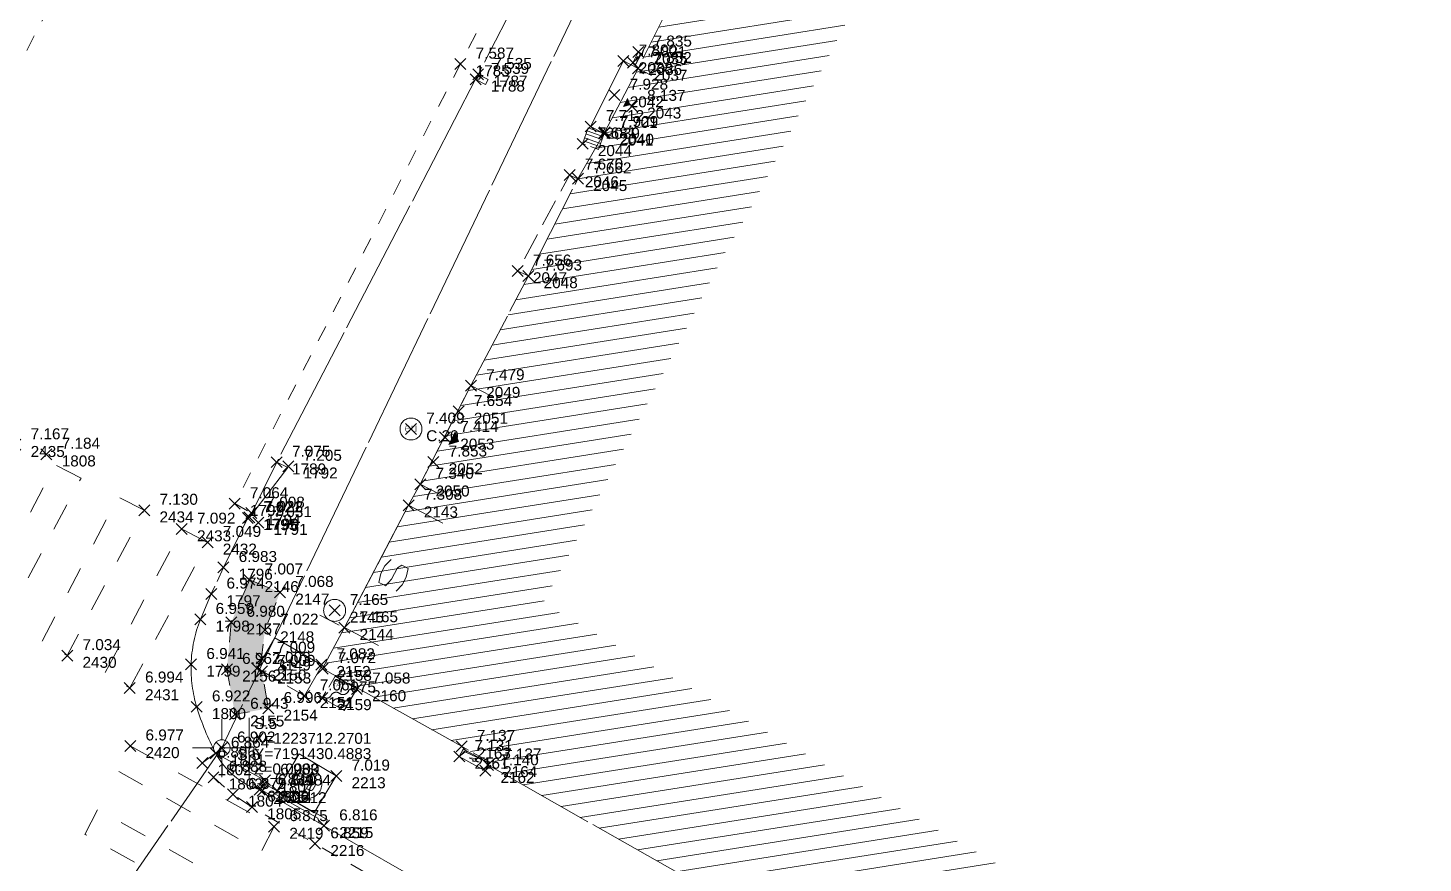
# Model space of a CAD drawing. Header units: metres. Extents: x 1223562 to 1223801, y 7191360 to 7191620.
# Drawn here: x 1223708.73 to 1223734.17, y 7191428.39 to 7191443.61 of the extents above; entities that cross this region are included whole.
import ezdxf

# ---------------------------------------------------------------- set-up
doc = ezdxf.new("R2010")
doc.units = ezdxf.units.M
doc.header["$PDMODE"] = 3
doc.header["$PDSIZE"] = 0.1
for name, pattern in [('LL_0821', [0.7, 0.5, -0.2]), ('LL_0822', [2.5, 2.5, 0]), ('LL_0828', [0.8, 0.4, -0.4]), ('LL_0829', [0.6, 0.3, -0.3]), ('ML_0862', [1, 0.5, -0.5]), ('RL_1105', [2.5, 2.5, 0]), ('RL_1110', [2.5, 2.5, 0]), ('Socle_Continu', [2.5, 2.5, 0]), ('YL_2901', [2.5, 2.5, 0])]:
    doc.linetypes.add(name, pattern=pattern)
for name, color, linetype, lineweight in [('BATIH_SCS', 201, 'Socle_Continu', 13), ('ELECT_SCS', 1, 'Socle_Continu', 13), ('MARQU_SCS', 7, 'Socle_Continu', 13), ('SIGNV_SCS', 20, 'Socle_Continu', 13), ('SIGTA_SCI', 7, 'Socle_Continu', 13), ('SIGTM_PSI', 1, 'Socle_Continu', 13), ('SIGTM_SCI', 1, 'Socle_Continu', 13), ('SIGTO_PSI', 255, 'Socle_Continu', 13), ('SIGTO_SCI', 255, 'Socle_Continu', 13), ('TELEC_SCS', 3, 'Socle_Continu', 13), ('VOIRH_SCS', 7, 'Socle_Continu', 13), ('VOIRI_SCS', 7, 'Socle_Continu', 13)]:
    doc.layers.add(name, color=color, linetype=linetype, lineweight=lineweight)
for name, color, linetype, lineweight, true_color in [('BATIM_SCS', 7, 'Socle_Continu', 13, 0xdf7fff), ('EAUPL_PSS', 5, 'Socle_Continu', 13, 0x0000ff), ('EAUPL_SCS', 5, 'Socle_Continu', 13, 0x0000ff), ('EAUUS_SCS', 7, 'Socle_Continu', 13, 0x7f3f00), ('SIGTR_PSS', 7, 'Socle_Continu', 13, 0x9966cc), ('SIGTS_PSS', 7, 'Socle_Continu', 13, 0x9966cc)]:
    doc.layers.add(name, color=color, linetype=linetype, lineweight=lineweight, true_color=true_color)
doc.styles.get("Standard").update_dxf_attribs({"font": 'arial.ttf'})
pattern_1 = [(9, (0, 0), (-0.03910861626, 0.246922085149), [])]

# ---------------------------------------------------------------- blocks, each defined once
blk = doc.blocks.new('YP_1521')
at = {"layer": 'SIGTO_SCI', "color": 7, "linetype": 'Socle_Continu'}
blk.add_point((0, 0), dxfattribs=at)
at = {"layer": 'SIGTA_SCI', "linetype": 'Socle_Continu'}
blk.add_attdef('ALT', (0.278, 0.099), '', height=0.2, dxfattribs=at)
at = {"layer": 'SIGTA_SCI', "linetype": 'Socle_Continu', "flags": 9}
blk.add_attdef('CALQUE_ALT', (1.69, -1.18), '', height=0.2, dxfattribs=at)
at = {"layer": 'SIGTM_SCI', "linetype": 'Socle_Continu'}
blk.add_attdef('MAT', (0.278, -0.223), '', height=0.2, dxfattribs=at)
at = {"layer": 'SIGTM_SCI', "linetype": 'Socle_Continu', "flags": 9}
blk.add_attdef('CALQUE_MAT', (1.69, -1.501), '', height=0.2, dxfattribs=at)
at = {"layer": 'SIGTO_SCI', "linetype": 'Socle_Continu', "flags": 9}
for tag, p in [('ID', (1.69, 0.105)), ('NATURE', (1.69, -0.216)), ('FAMILLE', (1.69, -0.538)), ('CALQUE', (1.69, -0.859)), ('PCRS', (1.69, -1.823))]:
    blk.add_attdef(tag, p, '', height=0.2, dxfattribs=at)
blk = doc.blocks.new('YP_2900')
at = {"layer": 'SIGTO_PSI', "linetype": 'Socle_Continu'}
blk.add_line((0.5, 0), (0, 0), dxfattribs=at)
at = {"layer": 'SIGTO_PSI', "linetype": 'Socle_Continu', "flags": 128}
blk.add_lwpolyline([(0.5, -0.55), (0.5, 0.55)], dxfattribs=at)
at = {"layer": 'SIGTO_PSI', "color": 7, "linetype": 'Socle_Continu'}
blk.add_point((0, 0), dxfattribs=at)
at = {"layer": 'SIGTM_PSI', "color": 1, "linetype": 'Socle_Continu'}
blk.add_attdef('MAT', (0.589, 0.345), '', height=0.2, dxfattribs=at)
at = {"layer": 'SIGTM_PSI', "linetype": 'Socle_Continu', "flags": 9}
blk.add_attdef('CALQUE_MAT', (1.598, -0.695), '', height=0.2, dxfattribs=at)
at = {"layer": 'SIGTO_PSI', "linetype": 'Socle_Continu', "flags": 9}
for tag, p in [('ID', (1.598, 0.59)), ('NATURE', (1.598, 0.269)), ('FAMILLE', (1.598, -0.052)), ('CALQUE', (1.598, -0.374)), ('PCRS', (1.598, -1.016))]:
    blk.add_attdef(tag, p, '', height=0.2, dxfattribs=at)
at = {"layer": 'SIGTO_PSI', "linetype": 'Socle_Continu'}
for tag, p in [('X=', (0.589, 0.075)), ('Y=', (0.589, -0.204)), ('Z=', (0.589, -0.482))]:
    blk.add_attdef(tag, p, '', height=0.2, dxfattribs=at)
blk = doc.blocks.new('BP_0091')
at = {"layer": 'EAUPL_SCS', "linetype": 'Socle_Continu'}
h = blk.add_hatch(color=256, dxfattribs=at)
h.dxf.hatch_style = 1
h.paths.add_polyline_path([(0.094, 0), (0.906, 0, 0.388383)])
blk.add_line((0.906, 0), (0.094, 0), dxfattribs=at)
at = {"layer": 'EAUPL_SCS', "linetype": 'Socle_Continu', "flags": 128}
blk.add_lwpolyline([(0, 0), (0, 0.505), (1, 0.505), (1, 0)], close=True, dxfattribs=at)
at = {"layer": 'EAUPL_SCS', "linetype": 'Socle_Continu'}
blk.add_arc((0.5, -0.444), 0.602, 47.54938, 132.45062, dxfattribs=at)
at = {"layer": 'EAUPL_SCS', "linetype": 'Socle_Continu', "flags": 9}
for tag, p in [('NATURE', (1.448, 0.587)), ('ID', (1.448, 0.909)), ('CALQUE', (1.448, -0.055)), ('FAMILLE', (1.448, 0.266)), ('PCRS', (1.448, -0.377))]:
    blk.add_attdef(tag, p, '', height=0.2, dxfattribs=at)
blk = doc.blocks.new('LP_0841')
at = {"layer": 'VOIRI_SCS', "linetype": 'Socle_Continu', "flags": 128}
blk.add_lwpolyline([(0, 0), (0, 0.5), (1, 0)], dxfattribs=at)
at = {"layer": 'VOIRI_SCS', "linetype": 'Socle_Continu', "flags": 9}
for tag, p in [('ID', (1.428, 0.548)), ('NATURE', (1.428, 0.227)), ('FAMILLE', (1.428, -0.095)), ('CALQUE', (1.428, -0.416)), ('PCRS', (1.428, -0.737))]:
    blk.add_attdef(tag, p, '', height=0.2, dxfattribs=at)
blk = doc.blocks.new('LP_0842')
at = {"layer": 'VOIRI_SCS', "linetype": 'Socle_Continu', "flags": 128}
blk.add_lwpolyline([(1, 0), (1, 0.5), (0, 0)], dxfattribs=at)
at = {"layer": 'VOIRI_SCS', "linetype": 'Socle_Continu', "flags": 9}
for tag, p in [('ID', (1.488, 0.614)), ('NATURE', (1.488, 0.292)), ('FAMILLE', (1.488, -0.029)), ('CALQUE', (1.488, -0.35)), ('PCRS', (1.488, -0.672))]:
    blk.add_attdef(tag, p, '', height=0.2, dxfattribs=at)
blk = doc.blocks.new('FP_0406')
at = {"layer": 'ELECT_SCS', "linetype": 'Socle_Continu'}
blk.add_hatch(color=256, dxfattribs=at).paths.add_polyline_path([(0, 0), (0, 0.286), (1, 0.286), (0.1, 0.229)])
at = {"layer": 'ELECT_SCS', "linetype": 'Socle_Continu', "flags": 128}
blk.add_lwpolyline([(0, 0.286), (0, 0), (1, 0), (1, 0.286)], close=True, dxfattribs=at)
at = {"layer": 'ELECT_SCS', "linetype": 'Socle_Continu'}
blk.add_lwpolyline([(0, 0), (0, 0.286), (1, 0.286), (0.1, 0.229)], close=True, dxfattribs=at)
at = {"layer": 'ELECT_SCS', "linetype": 'Socle_Continu', "flags": 128}
blk.add_lwpolyline([(0.689, 0.161), (0.466, 0.074), (0.473, 0.136), (0.314, 0.12), (0.54, 0.215), (0.526, 0.147), (0.689, 0.161)], dxfattribs=at)
at = {"layer": 'ELECT_SCS', "linetype": 'Socle_Continu', "flags": 9}
for tag, p in [('NATURE', (1.244, 0.357)), ('ID', (1.244, 0.678)), ('FAMILLE', (1.244, 0.035)), ('CALQUE', (1.244, -0.286)), ('PCRS', (1.244, -0.607))]:
    blk.add_attdef(tag, p, '', height=0.2, dxfattribs=at)
blk = doc.blocks.new('RP_1121')
at = {"layer": 'BATIM_SCS', "linetype": 'Socle_Continu'}
blk.add_hatch(color=256, dxfattribs=at).paths.add_polyline_path([(0.438, 0.086), (0.5, 0.172), (0.563, 0.086)])
for p, q in [((0, 0.276), (0, 0)), ((1, -0.001), (1, 0.275)), ((0.438, 0.086), (0.5, 0.172)), ((0.5, 0.172), (0.563, 0.086)), ((0.563, 0.086), (0.438, 0.086))]:
    blk.add_line(p, q, dxfattribs=at)
at = {"layer": 'BATIM_SCS', "linetype": 'Socle_Continu', "flags": 9}
for tag, p in [('ID', (1.431, 0.651)), ('NATURE', (1.431, 0.33)), ('FAMILLE', (1.431, 0.008)), ('CALQUE', (1.431, -0.313)), ('PCRS', (1.431, -0.634))]:
    blk.add_attdef(tag, p, '', height=0.2, dxfattribs=at)
blk = doc.blocks.new('BP_0088')
at = {"layer": 'EAUPL_SCS', "linetype": 'Socle_Continu'}
for p, q in [((1.001, 0.814), (-0.001, 0.814)), ((0, 0.626), (1.001, 0.627)), ((1.001, 0.376), (0, 0.375)), ((0, 0.188), (1.001, 0.188))]:
    blk.add_line(p, q, dxfattribs=at)
at = {"layer": 'EAUPL_SCS', "linetype": 'Socle_Continu', "flags": 128}
blk.add_lwpolyline([(1.001, 0.001), (0, 0), (-0.001, 1.001), (1, 1.002)], close=True, dxfattribs=at)
at = {"layer": 'EAUPL_SCS', "linetype": 'Socle_Continu', "flags": 9}
for tag, p in [('ID', (1.268, 0.92)), ('CALQUE', (1.268, -0.044)), ('NATURE', (1.268, 0.599)), ('FAMILLE', (1.268, 0.278)), ('PCRS', (1.268, -0.365))]:
    blk.add_attdef(tag, p, '', height=0.2, dxfattribs=at)
blk = doc.blocks.new('HP_0569')
at = {"layer": 'SIGNV_SCS', "linetype": 'Socle_Continu'}
blk.add_line((-0.2, -0.2), (0.2, -0.2), dxfattribs=at)
blk.add_circle((0, 0), 0.2, dxfattribs=at)
at = {"layer": 'SIGNV_SCS', "linetype": 'Socle_Continu', "flags": 9}
for tag, p in [('ID', (0.713, 0.595)), ('NATURE', (0.713, 0.273)), ('FAMILLE', (0.713, -0.048)), ('CALQUE', (0.713, -0.369)), ('PCRS', (0.713, -0.69))]:
    blk.add_attdef(tag, p, '', height=0.2, dxfattribs=at)
blk = doc.blocks.new('IP_0645')
at = {"layer": 'TELEC_SCS', "linetype": 'Socle_Continu'}
h = blk.add_hatch(color=256, dxfattribs=at)
edge = h.paths.add_edge_path()
edge.add_ellipse((0.552, 0.603), major_axis=(-0.0325, 0.0325), ratio=1, start_angle=-134.959, end_angle=45.041, ccw=False)
edge.add_ellipse((0.552, 0.603), major_axis=(0.0325, 0.0325), ratio=1, start_angle=135.041, end_angle=315.041, ccw=False)
h = blk.add_hatch(color=256, dxfattribs=at)
edge = h.paths.add_edge_path()
edge.add_ellipse((0.414, 0.404), major_axis=(0.0324, 0.0324), ratio=1, start_angle=-44.959, end_angle=135.041, ccw=False)
edge.add_ellipse((0.414, 0.404), major_axis=(0.0324, 0.0324), ratio=1, start_angle=135.041, end_angle=315.041, ccw=False)
at = {"layer": 'TELEC_SCS', "linetype": 'Socle_Continu', "flags": 128}
blk.add_lwpolyline([(0, 1), (1, 1), (1, 0), (0, 0)], close=True, dxfattribs=at)
at = {"layer": 'TELEC_SCS', "linetype": 'Socle_Continu'}
for points in [[(0.413, 0.573, 0.059478), (0.388, 0.529, 0.035459), (0.378, 0.5, 0.098491)], [(0.47, 0.622, 0.070816), (0.429, 0.592, 0.035655), (0.413, 0.573, 0.098491)], [(0.55, 0.649, 0.060394), (0.492, 0.633, 0.025244), (0.47, 0.622, 0.098491)], [(0.598, 0.603, 0.098311), (0.594, 0.621, 0.098491), (0.584, 0.636, 0.098491), (0.57, 0.646, 0.098491), (0.552, 0.649, 0.098491), (0.534, 0.646, 0.098491), (0.52, 0.636, 0.098491), (0.51, 0.621, 0.098491), (0.506, 0.603, 0.000179), (0.506, 0.603, 0.098491)], [(0.506, 0.603, 0.098311), (0.51, 0.586, 0.098491), (0.52, 0.571, 0.098491), (0.534, 0.561, 0.098491), (0.552, 0.557, 0.098491), (0.57, 0.561, 0.098491), (0.584, 0.571, 0.098491), (0.594, 0.586, 0.098491), (0.598, 0.603, 0.000179), (0.598, 0.603, 0.098491)], [(0.378, 0.5, 0.062521), (0.367, 0.41, 0.003745), (0.367, 0.404, 0.098491)], [(0.46, 0.404, 0.098311), (0.457, 0.422, 0.098491), (0.447, 0.437, 0.098491), (0.432, 0.447, 0.098491), (0.414, 0.45, 0.098491), (0.397, 0.447, 0.098491), (0.382, 0.437, 0.098491), (0.372, 0.422, 0.098491), (0.369, 0.404, 0.000179), (0.369, 0.404, 0.098491)], [(0.369, 0.404, 0.098311), (0.372, 0.387, 0.098491), (0.382, 0.372, 0.098491), (0.397, 0.362, 0.098491), (0.414, 0.359, 0.098491), (0.432, 0.362, 0.098491), (0.447, 0.372, 0.098491), (0.457, 0.387, 0.098491), (0.46, 0.404, 0.000179), (0.46, 0.404, 0.098491)]]:
    blk.add_lwpolyline(points, format="xyb", dxfattribs=at)
at = {"layer": 'TELEC_SCS', "linetype": 'Socle_Continu', "flags": 9}
for tag, p in [('ID', (1.139, 0.951)), ('NATURE', (1.139, 0.63)), ('FAMILLE', (1.139, 0.309)), ('CALQUE', (1.139, -0.012)), ('PCRS', (1.139, -0.334))]:
    blk.add_attdef(tag, p, '', height=0.2, dxfattribs=at)
blk = doc.blocks.new('BP_0086')
at = {"layer": 'EAUPL_SCS', "linetype": 'Socle_Continu', "flags": 128}
blk.add_lwpolyline([(1, 0.001), (0.999, 1.001), (-0.001, 1), (0, 0)], close=True, dxfattribs=at)
at = {"layer": 'EAUPL_SCS', "linetype": 'Socle_Continu', "const_width": 0.0188, "flags": 128}
for points in [[(0.185, 0.762), (0.114, 0.762, -0.424), (0.072, 0.804), (0.072, 0.874, -0.997785), (0.185, 0.874), (0.185, 0.846), (0.086, 0.846)], [(0.255, 0.677), (0.255, 0.93), (0.318, 0.93, -0.410802), (0.367, 0.881), (0.367, 0.808, -0.396178), (0.318, 0.762), (0.269, 0.762)]]:
    blk.add_lwpolyline(points, format="xyb", dxfattribs=at)
at = {"layer": 'EAUPL_SCS', "linetype": 'Socle_Continu', "flags": 128}
for points in [[(0.125, 0.063, 0.308109), (0.25, 0.25, -0.498161), (0.5, 0.5, 0.49989), (0.749, 0.751, -0.306811), (0.874, 0.938)], [(0.937, 0.563, -0.49989), (0.687, 0.313, 0.49989), (0.437, 0.063)], [(0.719, 0.063, -0.52802), (0.844, 0.157, 0.528439), (0.969, 0.251)]]:
    blk.add_lwpolyline(points, format="xyb", dxfattribs=at)
at = {"layer": 'EAUPL_SCS', "linetype": 'Socle_Continu', "flags": 9}
for tag, p in [('NATURE', (1.494, 0.585)), ('ID', (1.494, 0.906)), ('CALQUE', (1.494, -0.058)), ('FAMILLE', (1.494, 0.263)), ('PCRS', (1.494, -0.379))]:
    blk.add_attdef(tag, p, '', height=0.2, dxfattribs=at)
blk = doc.blocks.new('BP_0084')
at = {"layer": 'EAUPL_SCS', "linetype": 'Socle_Continu'}
blk.add_lwpolyline([(0, 0), (1, 0), (1, 1), (0, 1)], close=True, dxfattribs=at)
at = {"layer": 'EAUPL_SCS', "linetype": 'Socle_Continu', "const_width": 0.0235, "flags": 128}
for points in [[(0.464, 0.398), (0.376, 0.398, -0.424), (0.323, 0.451), (0.323, 0.54, -0.997785), (0.464, 0.54), (0.464, 0.504), (0.341, 0.504)], [(0.552, 0.292), (0.552, 0.61), (0.631, 0.61, -0.410802), (0.693, 0.548), (0.693, 0.457, -0.396178), (0.631, 0.398), (0.57, 0.398)]]:
    blk.add_lwpolyline(points, format="xyb", dxfattribs=at)
at = {"layer": 'EAUPL_SCS', "linetype": 'Socle_Continu'}
blk.add_circle((0.5, 0.5), 0.353, dxfattribs=at)
at = {"layer": 'EAUPL_SCS', "linetype": 'Socle_Continu', "flags": 9}
for tag, p in [('ID', (1.321, 1.197)), ('NATURE', (1.321, 0.875)), ('FAMILLE', (1.321, 0.554)), ('CALQUE', (1.321, 0.233)), ('PCRS', (1.321, -0.088)), ('TYPE', (1.321, -0.41))]:
    blk.add_attdef(tag, p, '', height=0.2, dxfattribs=at)
blk = doc.blocks.new('BP_2055')
at = {"layer": 'EAUPL_PSS', "linetype": 'Socle_Continu'}
blk.add_lwpolyline([(0, 0.16), (1, 0.16), (1, 0), (0, 0)], close=True, dxfattribs=at)
at = {"layer": 'EAUPL_PSS', "linetype": 'Socle_Continu', "flags": 128}
blk.add_lwpolyline([(0.92, 0), (0.874, 0.08), (0.126, 0.08), (0.08, 0)], dxfattribs=at)
at = {"layer": 'EAUPL_PSS', "linetype": 'Socle_Continu', "flags": 9}
for tag, p in [('ID', (1.896, 0.244)), ('NATURE', (1.896, -0.077)), ('FAMILLE', (1.896, -0.398)), ('CALQUE', (1.896, -0.719)), ('PCRS', (1.896, -1.041))]:
    blk.add_attdef(tag, p, '', height=0.2, dxfattribs=at)
blk = doc.blocks.new('YP_2903')
at = {"layer": 'SIGTR_PSS', "color": 1, "linetype": 'Socle_Continu'}
blk.add_line((0, 0.15), (0, 0.533), dxfattribs=at)
at = {"layer": 'SIGTR_PSS', "color": 5, "linetype": 'Socle_Continu'}
blk.add_line((-0.15, 0), (-0.533, 0), dxfattribs=at)
at = {"layer": 'SIGTR_PSS', "color": 3, "linetype": 'Socle_Continu'}
blk.add_line((0.15, 0), (0.533, 0), dxfattribs=at)
at = {"layer": 'SIGTR_PSS', "color": 2, "linetype": 'Socle_Continu'}
blk.add_line((0, -0.15), (0, -0.533), dxfattribs=at)
at = {"layer": 'SIGTR_PSS', "color": 4, "linetype": 'Socle_Continu'}
blk.add_circle((0, 0), 0.15, dxfattribs=at)
at = {"layer": 'SIGTR_PSS', "linetype": 'Socle_Continu', "flags": 9}
for tag, p in [('ID', (1.343, 0.305)), ('NATURE', (1.343, -0.016)), ('FAMILLE', (1.343, -0.337)), ('CALQUE', (1.343, -0.659)), ('PCRS', (1.343, -0.98))]:
    blk.add_attdef(tag, p, '', height=0.2, dxfattribs=at)
blk = doc.blocks.new('RP_1123')
at = {"layer": 'BATIM_SCS', "linetype": 'Socle_Continu'}
for p, q in [((0, 0.25), (0, 0)), ((0.3647, 0.1875), (0.4208, 0.2032)), ((0.3647, 0.1875), (0.3647, 0.1562)), ((0.4769, 0.2032), (0.4208, 0.2032)), ((0.4769, 0.2032), (0.533, 0.1875)), ((0.8976, 0), (0.8976, 0.25)), ((0.3647, 0.1407), (0.3647, 0.1562)), ((0.3647, 0.1407), (0.3927, 0.125)), ((0.3927, 0.125), (0.4769, 0.125)), ((0.4769, 0.125), (0.533, 0.1094)), ((0.533, 0.1094), (0.533, 0.0938)), ((0.533, 0.0938), (0.533, 0.0625)), ((0, 0), (0.8976, 0)), ((0.4208, 0.0469), (0.3647, 0.0625)), ((0.4769, 0.0469), (0.4208, 0.0469)), ((0.533, 0.0625), (0.4769, 0.0469))]:
    blk.add_line(p, q, dxfattribs=at)
at = {"layer": 'BATIM_SCS', "linetype": 'Socle_Continu', "flags": 9}
for tag, p in [('ID', (1.2471, 0.8053)), ('NATURE', (1.2471, 0.484)), ('FAMILLE', (1.2471, 0.1627)), ('CALQUE', (1.2471, -0.1586)), ('PCRS', (1.2471, -0.4798))]:
    blk.add_attdef(tag, p, '', height=0.2, dxfattribs=at)
blk = doc.blocks.new('CP_0162')
at = {"layer": 'EAUUS_SCS', "linetype": 'Socle_Continu', "const_width": 0.01, "flags": 128}
for points in [[(-0.025, -0.045), (-0.07, -0.045, -0.405328), (-0.096, -0.018), (-0.096, 0.027, -0.999132), (-0.025, 0.027), (-0.025, 0.009), (-0.087, 0.009)], [(0.019, 0.062), (0.019, -0.013, 0.410802), (0.05, -0.045), (0.09, -0.045), (0.09, 0.062)]]:
    blk.add_lwpolyline(points, format="xyb", dxfattribs=at)
at = {"layer": 'EAUUS_SCS', "linetype": 'Socle_Continu'}
blk.add_circle((0, 0), 0.2, dxfattribs=at)
at = {"layer": 'EAUUS_SCS', "linetype": 'Socle_Continu', "flags": 9}
for tag, p in [('ID', (0.618, 0.522)), ('NATURE', (0.618, 0.2)), ('FAMILLE', (0.618, -0.121)), ('CALQUE', (0.618, -0.442)), ('PCRS', (0.618, -0.763))]:
    blk.add_attdef(tag, p, '', height=0.2, dxfattribs=at)

msp = doc.modelspace()

# ---------------------------------------------------------------- hatches: boundary and pattern name
at = {"layer": 'BATIH_SCS', "linetype": 'Socle_Continu'}
h = msp.add_hatch(dxfattribs=at)
h.set_pattern_fill('RL_1107', color=256, angle=324, pattern_type=2)
h.set_pattern_definition(pattern_1)
h.paths.add_polyline_path([(1223715.221, 7191462.04), (1223715.678, 7191462.949), (1223716.233, 7191464.007), (1223716.476, 7191464.486), (1223717.052, 7191465.57), (1223718.068, 7191467.537), (1223719.743, 7191470.824), (1223720.161, 7191471.617), (1223723.001, 7191477.102), (1223724.116, 7191479.261), (1223724.827, 7191480.674), (1223728.369, 7191487.521), (1223729.933, 7191490.592), (1223729.809, 7191490.655, -0.713689), (1223729.362, 7191490.809, -0.535543), (1223729.708, 7191491.04), (1223729.749, 7191491.137), (1223728.002, 7191492.156), (1223727.26, 7191491.953), (1223701.685, 7191442.431), (1223684.443, 7191452.241), (1223682.954, 7191449.637), (1223686.743, 7191447.471), (1223687.774, 7191446.922), (1223687.773, 7191446.921), (1223688.043, 7191446.77), (1223688.066, 7191446.809), (1223691.323, 7191444.938), (1223691.297, 7191444.895), (1223691.966, 7191444.496), (1223692.478, 7191444.206), (1223694.64, 7191442.973), (1223694.98, 7191442.776), (1223696.019, 7191442.187), (1223697.189, 7191441.536), (1223697.785, 7191441.198), (1223701.033, 7191439.35), (1223701.621, 7191439.015), (1223702.807, 7191438.342, 0.15962), (1223702.897, 7191438.327, 0.245462), (1223703.007, 7191438.409), (1223703.554, 7191439.494), (1223703.921, 7191440.222), (1223708.099, 7191448.324), (1223708.732, 7191449.565), (1223709.615, 7191451.28), (1223710.016, 7191452.078), (1223712.5, 7191456.867), (1223712.931, 7191457.654)])
h.paths.add_polyline_path([(1223712.565, 7191457.343), (1223712.667, 7191457.351), (1223712.613, 7191457.253)], flags=16)
h.paths.add_polyline_path([(1223715.344, 7191462.476), (1223715.296, 7191462.572), (1223715.401, 7191462.59)], flags=16)
h.paths.add_polyline_path([(1223709.764, 7191451.768), (1223709.713, 7191451.668), (1223709.662, 7191451.757)], flags=16)
h.paths.add_polyline_path([(1223716.242, 7191464.304), (1223716.254, 7191464.317), (1223716.238, 7191464.287), (1223716.232, 7191464.253), (1223716.248, 7191464.244), (1223716.257, 7191464.24), (1223716.273, 7191464.251), (1223716.295, 7191464.296), (1223716.319, 7191464.321), (1223716.327, 7191464.317), (1223716.352, 7191464.304), (1223716.337, 7191464.274), (1223716.344, 7191464.309), (1223716.319, 7191464.321), (1223716.295, 7191464.296), (1223716.273, 7191464.251), (1223716.225, 7191464.219)], flags=16)
h.paths.add_polyline_path([(1223708.379, 7191449.061), (1223708.3, 7191448.906), (1223708.262, 7191449.023)], flags=16)
h.paths.add_polyline_path([(1223717.42, 7191466.47), (1223717.407, 7191466.633), (1223717.547, 7191466.716)], flags=16)
h.paths.add_polyline_path([(1223719.138, 7191469.819), (1223719.083, 7191469.902), (1223719.182, 7191469.906)], flags=16)
h.paths.add_polyline_path([(1223719.85, 7191471.211), (1223719.8, 7191471.301), (1223719.902, 7191471.31)], flags=16)
h.paths.add_polyline_path([(1223703.584, 7191439.964), (1223703.562, 7191439.918), (1223703.551, 7191439.867), (1223703.589, 7191439.847), (1223703.613, 7191439.864), (1223703.648, 7191439.932), (1223703.683, 7191439.971), (1223703.721, 7191439.952), (1223703.706, 7191439.874), (1223703.688, 7191439.855), (1223703.711, 7191439.9), (1223703.721, 7191439.952), (1223703.683, 7191439.971), (1223703.648, 7191439.932), (1223703.602, 7191439.841), (1223703.551, 7191439.867), (1223703.567, 7191439.944)], flags=16)
h.paths.add_polyline_path([(1223701.384, 7191439.326), (1223701.342, 7191439.336), (1223701.324, 7191439.306), (1223701.337, 7191439.285), (1223701.392, 7191439.254), (1223701.423, 7191439.222), (1223701.417, 7191439.212), (1223701.405, 7191439.192), (1223701.342, 7191439.208), (1223701.326, 7191439.223), (1223701.363, 7191439.202), (1223701.405, 7191439.192), (1223701.423, 7191439.222), (1223701.392, 7191439.254), (1223701.319, 7191439.295), (1223701.342, 7191439.336), (1223701.406, 7191439.32), (1223701.421, 7191439.305)], flags=16)
h.paths.add_polyline_path([(1223697.582, 7191441.491), (1223697.545, 7191441.512), (1223697.502, 7191441.523), (1223697.484, 7191441.492), (1223697.497, 7191441.471), (1223697.553, 7191441.439), (1223697.584, 7191441.408), (1223697.578, 7191441.397), (1223697.566, 7191441.377), (1223697.501, 7191441.393), (1223697.486, 7191441.409), (1223697.523, 7191441.387), (1223697.566, 7191441.377), (1223697.584, 7191441.408), (1223697.553, 7191441.439), (1223697.478, 7191441.482), (1223697.502, 7191441.523), (1223697.566, 7191441.507)], flags=16)
h.paths.add_polyline_path([(1223695.584, 7191442.631), (1223695.607, 7191442.52), (1223695.477, 7191442.593)], flags=16)
h.paths.add_polyline_path([(1223723.041, 7191477.252), (1223723.441, 7191478.242), (1223724.017, 7191479.141)], flags=16)
h.paths.add_polyline_path([(1223694.522, 7191443.079), (1223692.629, 7191444.158), (1223693.625, 7191443.705)], flags=16)
h.paths.add_polyline_path([(1223687.311, 7191447.364), (1223687.331, 7191447.255), (1223687.21, 7191447.32)], flags=16)
h.paths.add_polyline_path([(1223725.351, 7191481.844), (1223725.308, 7191481.95), (1223725.419, 7191481.977)], flags=16)
h = msp.add_hatch(dxfattribs=at)
h.set_pattern_fill('RL_1107', color=256, angle=324, pattern_type=2)
h.set_pattern_definition(pattern_1)
h.paths.add_polyline_path([(1223734.774, 7191458.11), (1223737.57, 7191460.468), (1223738.179, 7191460.991), (1223741.047, 7191463.032), (1223741.806, 7191463.43), (1223744.902, 7191465.188), (1223746.432, 7191466.015), (1223746.502, 7191466.045), (1223747.824, 7191466.636), (1223750.884, 7191468.054), (1223748.434, 7191474.756), (1223748.165, 7191475.484), (1223748.281, 7191475.526), (1223751.777, 7191476.792), (1223754.931, 7191477.924), (1223754.885, 7191478.05), (1223760.818, 7191480.183), (1223761.947, 7191480.614), (1223764.032, 7191481.369), (1223764.066, 7191481.273), (1223765.561, 7191481.815), (1223769.056, 7191483.061), (1223773.425, 7191484.644), (1223774.643, 7191485.075), (1223778.453, 7191486.464), (1223777.426, 7191489.283), (1223773.629, 7191487.899), (1223772.414, 7191487.469), (1223768.034, 7191485.881), (1223767.366, 7191485.639), (1223767.322, 7191485.761), (1223766.466, 7191485.451), (1223766.504, 7191485.348), (1223765.864, 7191485.116), (1223765.83, 7191485.21), (1223764.999, 7191484.909), (1223760.9, 7191483.426), (1223759.774, 7191482.996), (1223753.801, 7191480.848), (1223751.033, 7191479.829), (1223751.071, 7191479.726), (1223750.957, 7191479.685), (1223750.9, 7191479.842), (1223750.782, 7191479.8), (1223749.847, 7191479.464), (1223749.904, 7191479.304), (1223749.94, 7191479.205), (1223749.904, 7191479.304), (1223747.263, 7191478.348), (1223744.312, 7191477.287), (1223744.471, 7191476.835), (1223745.617, 7191473.722), (1223747.119, 7191469.616), (1223746.581, 7191469.366), (1223745.31, 7191468.798), (1223745.135, 7191468.725), (1223743.448, 7191467.812), (1223740.344, 7191466.049), (1223740.343, 7191466.05), (1223739.497, 7191465.606), (1223739.411, 7191465.55), (1223736.329, 7191463.357), (1223735.626, 7191462.753), (1223732.761, 7191460.337), (1223732.069, 7191459.667), (1223729.39, 7191457.078), (1223728.664, 7191456.399), (1223727.217, 7191454.748), (1223726.804, 7191454.242), (1223725.113, 7191451.913), (1223725.062, 7191451.944), (1223724.339, 7191450.834, 0.014624), (1223723.451, 7191449.516, 0.01629), (1223722.554, 7191447.99), (1223721.85, 7191446.726), (1223721.08, 7191445.259), (1223720.409, 7191443.969), (1223719.859, 7191442.869), (1223719.239, 7191441.685), (1223719.239, 7191441.686), (1223718.761, 7191440.858), (1223717.859, 7191439.088), (1223716.812, 7191437.09), (1223715.887, 7191435.293), (1223715.675, 7191434.911), (1223714.504, 7191432.68), (1223714.106, 7191431.934), (1223716.64, 7191430.518), (1223717.15, 7191430.233), (1223717.12, 7191430.179), (1223721.513, 7191427.684), (1223722.195, 7191427.297), (1223722.452, 7191427.162), (1223722.733, 7191427.005), (1223727.812, 7191424.096), (1223727.846, 7191424.157), (1223728.029, 7191424.052), (1223728.048, 7191424.087), (1223728.9, 7191423.572), (1223729.743, 7191423.046), (1223729.905, 7191422.946), (1223729.889, 7191422.92), (1223732.78, 7191421.284), (1223735.413, 7191419.743), (1223736.903, 7191422.347), (1223718.126, 7191433.125), (1223718.316, 7191433.487), (1223718.534, 7191433.88), (1223719.474, 7191435.707), (1223720.524, 7191437.711), (1223721.398, 7191439.426), (1223721.877, 7191440.256), (1223722.53, 7191441.502), (1223723.081, 7191442.606), (1223723.739, 7191443.87), (1223724.489, 7191445.3), (1223725.182, 7191446.543, -0.016433), (1223725.986, 7191447.913, -0.015305), (1223726.815, 7191449.138), (1223726.886, 7191449.248), (1223729.181, 7191452.411), (1223729.507, 7191452.81), (1223730.823, 7191454.31), (1223731.457, 7191454.905), (1223734.155, 7191457.51)])
h.paths.add_polyline_path([(1223732.43, 7191459.9), (1223732.516, 7191459.984), (1223732.531, 7191459.882)], flags=16)
h.paths.add_polyline_path([(1223729.131, 7191456.718), (1223729.145, 7191456.613), (1223729.04, 7191456.633)], flags=16)
h.paths.add_polyline_path([(1223735.986, 7191462.956), (1223736.074, 7191463.032), (1223736.082, 7191462.934)], flags=16)
h.paths.add_polyline_path([(1223724.888, 7191451.282), (1223724.93, 7191451.187), (1223724.826, 7191451.185)], flags=16)
h.paths.add_polyline_path([(1223739.918, 7191465.73), (1223740.027, 7191465.787), (1223740.013, 7191465.682)], flags=16)
h.paths.add_polyline_path([(1223745.901, 7191468.968), (1223746.06, 7191469.039), (1223746.016, 7191468.925)], flags=16)
h.paths.add_polyline_path([(1223719.668, 7191442.319), (1223719.706, 7191442.206), (1223719.592, 7191442.173)], flags=16)
h.paths.add_polyline_path([(1223716.525, 7191436.243), (1223716.585, 7191436.07), (1223716.409, 7191436.019)], flags=16)
h.paths.add_polyline_path([(1223750.285, 7191479.53), (1223750.402, 7191479.572), (1223750.373, 7191479.47)], flags=16)
h.paths.add_polyline_path([(1223752.865, 7191480.362), (1223753.083, 7191480.442), (1223753.02, 7191480.277)], flags=16)
h.paths.add_polyline_path([(1223721.939, 7191427.64), (1223721.939, 7191427.541), (1223721.854, 7191427.589)], flags=16)
h.paths.add_polyline_path([(1223729.413, 7191423.456), (1223729.42, 7191423.35), (1223729.314, 7191423.415)], flags=16)
h.paths.add_polyline_path([(1223760.298, 7191483.104), (1223760.438, 7191483.158), (1223760.399, 7191483.05)], flags=16)
h.paths.add_polyline_path([(1223771.667, 7191487.085), (1223771.841, 7191487.148), (1223771.79, 7191487.017)], flags=16)
h.paths.add_polyline_path([(1223774.047, 7191487.978), (1223774.16, 7191488.019), (1223774.127, 7191487.934)], flags=16)
at = {"layer": 'VOIRH_SCS', "linetype": 'Socle_Continu'}
h = msp.add_hatch(dxfattribs=at)
h.set_pattern_fill('LL_0828', color=256, pattern_type=2)
h.set_pattern_definition([(0, (0, 0), (0, 0.1099852), [0.0635, -0.127]), (120, (0, 0), (-0.0952499772403, -0.0549926), [0.0635, -0.127]), (60, (0.0635, 0), (-0.0952499772403, 0.0549926), [0.0635, -0.127])])
h.paths.add_polyline_path([(1223703.48, 7191437.041), (1223702.909, 7191437.03), (1223702.097, 7191437.051), (1223702.083, 7191436.456), (1223702.895, 7191436.445), (1223702.919, 7191436.419), (1223703.521, 7191436.449), (1223704.007, 7191436.717), (1223703.938, 7191436.793)])
h.paths.add_polyline_path([(1223704.514, 7191437.26), (1223703.978, 7191437.525), (1223704.447, 7191438.466), (1223704.976, 7191438.185)])
h.paths.add_polyline_path([(1223712.773, 7191433.551), (1223713.331, 7191433.323), (1223713.055, 7191432.636), (1223712.994, 7191432.123), (1223712.912, 7191431.939), (1223713, 7191431.885), (1223713.118, 7191431.208), (1223712.509, 7191431.102), (1223712.362, 7191431.92), (1223712.442, 7191432.779)])
h.paths.add_polyline_path([(1223706.959, 7191421.024), (1223706.433, 7191421.343), (1223706.655, 7191421.704), (1223706.784, 7191421.849), (1223707.159, 7191422.194), (1223707.727, 7191422.418), (1223708.221, 7191422.477), (1223708.307, 7191421.894), (1223707.89, 7191421.82), (1223707.502, 7191421.655), (1223707.18, 7191421.393)])
h.paths.add_polyline_path([(1223709.503, 7191421.246), (1223709.795, 7191421.779), (1223710.504, 7191421.375), (1223710.202, 7191420.86)])
h.paths.add_polyline_path([(1223697.61, 7191427.897), (1223697.999, 7191428.363), (1223698.426, 7191427.997), (1223698.724, 7191427.431), (1223698.798, 7191426.84), (1223698.678, 7191426.044), (1223698.099, 7191426.322), (1223698.127, 7191426.421), (1223698.172, 7191426.848), (1223698.124, 7191427.259), (1223697.922, 7191427.623)])

# ---------------------------------------------------------------- linework, layer by layer
at = {"layer": 'BATIM_SCS', "linetype": 'RL_1105', "flags": 128}
msp.add_lwpolyline([(1223777.426, 7191489.283), (1223773.629, 7191487.899), (1223772.414, 7191487.469), (1223768.034, 7191485.881), (1223767.366, 7191485.639), (1223767.322, 7191485.761), (1223766.466, 7191485.451), (1223766.504, 7191485.348), (1223765.864, 7191485.116), (1223765.83, 7191485.21), (1223764.999, 7191484.909), (1223760.9, 7191483.426), (1223759.774, 7191482.996), (1223753.801, 7191480.848), (1223751.033, 7191479.829), (1223751.071, 7191479.726), (1223750.957, 7191479.685), (1223750.9, 7191479.842), (1223750.782, 7191479.8), (1223749.847, 7191479.464), (1223749.904, 7191479.304), (1223747.263, 7191478.348), (1223744.312, 7191477.287), (1223744.471, 7191476.835), (1223745.617, 7191473.722), (1223747.119, 7191469.616), (1223746.581, 7191469.366), (1223745.31, 7191468.798), (1223745.135, 7191468.725), (1223743.448, 7191467.812), (1223740.369, 7191466.063), (1223739.497, 7191465.606), (1223739.411, 7191465.55), (1223736.329, 7191463.357), (1223735.626, 7191462.753), (1223732.761, 7191460.337), (1223732.069, 7191459.667), (1223729.39, 7191457.078), (1223728.664, 7191456.399), (1223727.217, 7191454.748), (1223726.804, 7191454.242), (1223725.113, 7191451.913), (1223725.062, 7191451.944), (1223724.339, 7191450.834, 0.014624), (1223723.451, 7191449.516, 0.01629), (1223722.554, 7191447.99), (1223721.85, 7191446.726), (1223721.08, 7191445.259), (1223720.409, 7191443.969), (1223719.859, 7191442.869), (1223719.248, 7191441.703), (1223718.761, 7191440.858), (1223717.859, 7191439.088), (1223716.812, 7191437.09), (1223715.887, 7191435.293), (1223715.675, 7191434.911), (1223714.504, 7191432.68), (1223714.106, 7191431.934), (1223716.64, 7191430.518), (1223717.15, 7191430.233), (1223717.12, 7191430.179), (1223721.513, 7191427.684), (1223722.195, 7191427.297), (1223722.452, 7191427.162), (1223722.733, 7191427.005), (1223727.812, 7191424.096), (1223727.846, 7191424.157), (1223728.029, 7191424.052), (1223728.048, 7191424.087), (1223728.9, 7191423.572), (1223729.743, 7191423.046), (1223729.905, 7191422.946), (1223729.889, 7191422.92), (1223732.78, 7191421.284), (1223735.413, 7191419.743)], format="xyb", dxfattribs=at)
at = {"layer": 'BATIM_SCS', "linetype": 'RL_1110', "flags": 128}
for points in [[(1223719.859, 7191442.869), (1223719.592, 7191443.005), (1223718.992, 7191441.811), (1223719.237, 7191441.686)], [(1223716.812, 7191437.09), (1223715.887, 7191435.293)]]:
    msp.add_lwpolyline(points, dxfattribs=at)
at = {"layer": 'MARQU_SCS', "linetype": 'ML_0862', "flags": 128}
for points in [[(1223709.703, 7191435.406), (1223709.232, 7191435.645), (1223707.833, 7191432.985), (1223708.296, 7191432.752)], [(1223710.856, 7191434.82), (1223710.385, 7191435.059), (1223708.98, 7191432.408), (1223709.452, 7191432.171)], [(1223710.592, 7191431.581), (1223712.009, 7191434.234), (1223711.54, 7191434.476), (1223710.123, 7191431.824)], [(1223710.6, 7191430.526), (1223713.223, 7191429.056), (1223712.991, 7191428.601), (1223710.367, 7191430.072)], [(1223709.775, 7191428.914), (1223710.008, 7191429.368), (1223712.631, 7191427.897), (1223712.399, 7191427.443)]]:
    msp.add_lwpolyline(points, close=True, dxfattribs=at)
at = {"layer": 'SIGTS_PSS', "linetype": 'YL_2901', "flags": 128}
msp.add_lwpolyline([(1223754.624, 7191615.542), (1223774.768, 7191564.41), (1223759.899, 7191516.921), (1223739.481, 7191487.157), (1223712.27, 7191430.488), (1223666.985, 7191365.329), (1223604.313, 7191397.356), (1223562.746, 7191366.34)], dxfattribs=at)
at = {"layer": 'VOIRI_SCS', "linetype": 'LL_0829', "flags": 128}
for points in [[(1223731.961, 7191489.071), (1223732.387, 7191488.836), (1223732.006, 7191488.091), (1223727.288, 7191479.021), (1223726.959, 7191478.419), (1223723.448, 7191471.665), (1223721.067, 7191467.071), (1223718.411, 7191461.873), (1223715.073, 7191455.462), (1223711.948, 7191449.391), (1223710.467, 7191446.597), (1223706.017, 7191437.973), (1223705.649, 7191438.138), (1223705.541, 7191438.082)], [(1223738.65, 7191485.834), (1223738.491, 7191485.922), (1223738.456, 7191485.844), (1223738.33, 7191485.88), (1223738.015, 7191485.306), (1223737.97, 7191485.179), (1223737.941, 7191484.692), (1223737.947, 7191484.577), (1223737.904, 7191483.891), (1223737.877, 7191483.771), (1223736.549, 7191481.329), (1223736.368, 7191480.954), (1223730.967, 7191470.585), (1223726.034, 7191461.102), (1223724.241, 7191457.666), (1223721.342, 7191452.082), (1223716.619, 7191442.95), (1223712.505, 7191434.939), (1223712.806, 7191434.767)], [(1223712.157, 7191430.392), (1223711.915, 7191430.214), (1223712.118, 7191429.955), (1223712.471, 7191429.642), (1223712.819, 7191429.411), (1223713.97, 7191428.742), (1223718.341, 7191426.233), (1223726.477, 7191421.615), (1223735.991, 7191416.165), (1223742.47, 7191412.472)]]:
    msp.add_lwpolyline(points, dxfattribs=at)
at = {"layer": 'VOIRI_SCS', "linetype": 'LL_0822', "flags": 128}
for points in [[(1223721.779, 7191452.134), (1223716.943, 7191442.761)], [(1223716.896, 7191442.671), (1223713.272, 7191435.695), (1223712.773, 7191434.689), (1223712.744, 7191434.68), (1223712.299, 7191433.777), (1223712.077, 7191433.293), (1223711.879, 7191432.831)], [(1223714.132, 7191429.07), (1223718.542, 7191426.548), (1223726.592, 7191421.974), (1223726.699, 7191421.915)]]:
    msp.add_lwpolyline(points, dxfattribs=at)
at = {"layer": 'VOIRI_SCS', "linetype": 'LL_0821', "flags": 128}
msp.add_lwpolyline([(1223718.761, 7191440.858), (1223718.609, 7191440.927), (1223717.664, 7191439.178), (1223717.859, 7191439.088)], dxfattribs=at)
at = {"layer": 'VOIRI_SCS', "linetype": 'LL_0828', "flags": 128}
msp.add_lwpolyline([(1223712.773, 7191433.551), (1223713.331, 7191433.323), (1223713.055, 7191432.636), (1223712.994, 7191432.123), (1223712.912, 7191431.939), (1223713, 7191431.885), (1223713.118, 7191431.208), (1223712.509, 7191431.102), (1223712.362, 7191431.92), (1223712.442, 7191432.779)], close=True, dxfattribs=at)
at = {"layer": 'VOIRI_SCS', "linetype": 'LL_0822', "flags": 128}
msp.add_lwpolyline([(1223711.879, 7191432.831, 0.086853), (1223711.71, 7191432.01, 0.080774), (1223711.812, 7191431.237, 0.047328), (1223712.157, 7191430.392, 0.200961), (1223712.96, 7191429.727)], format="xyb", dxfattribs=at)

# ---------------------------------------------------------------- block references
at = {"layer": 'BATIM_SCS', "linetype": 'Socle_Continu', "xscale": 1.316416470048626, "rotation": 242.3655433827525}
msp.add_blockref('RP_1121', (1223719.859, 7191442.869), dxfattribs=at)
at = {"layer": 'BATIM_SCS', "linetype": 'Socle_Continu'}
for name, p, xscale, yscale, zscale, rotation in [('RP_1121', (1223716.812, 7191437.09), 2.020555543928739, 1.534890811457336, 1.534890811457336, 242.7892149468348), ('RP_1123', (1223715.675, 7191434.911), 2.806359336223103, 2.806359336223103, 2.806359336223103, 242.3027384192301)]:
    msp.add_blockref(name, p, dxfattribs=dict(at, xscale=xscale, yscale=yscale, zscale=zscale, rotation=rotation))
at = {"layer": 'EAUPL_PSS', "linetype": 'Socle_Continu', "xscale": 1.291325864446668, "yscale": 0.8, "rotation": 330.2796472855672}
msp.add_blockref('BP_2055', (1223713.011, 7191429.71), dxfattribs=at)
at = {"layer": 'EAUPL_SCS', "linetype": 'Socle_Continu'}
for name, p, xscale, yscale, rotation in [('BP_0091', (1223716.943, 7191442.761), 0.1014530258335831, 0.4038, 242.4304474310376), ('BP_0088', (1223719.237, 7191441.686), 0.3074538833462181, 0.3074538833462181, 161.1108664307829), ('BP_0086', (1223714.102, 7191431.4), 0.4592549011737258, 0.4592549011737258, 329.5344518905258), ('BP_0084', (1223713.28, 7191429.705), 0.7851227468946673, 0.7851227468946673, 329.1777805682596)]:
    msp.add_blockref(name, p, dxfattribs=dict(at, xscale=xscale, yscale=yscale, rotation=rotation))
at = {"layer": 'EAUUS_SCS', "linetype": 'Socle_Continu'}
msp.add_blockref('CP_0162', (1223715.718, 7191436.299), dxfattribs=at)
at = {"layer": 'ELECT_SCS', "linetype": 'Socle_Continu'}
for p, xscale, yscale, rotation in [((1223719.863, 7191443.169), 0.2198058472654004, 0.2198058472654004, 243.0917554682822), ((1223716.597, 7191430.332), 0.5396840734385641, 0.5396840734385641, 331.3970219080892)]:
    msp.add_blockref('FP_0406', p, dxfattribs=dict(at, xscale=xscale, yscale=yscale, rotation=rotation))
at = {"layer": 'SIGNV_SCS', "linetype": 'Socle_Continu', "rotation": 332.3027384444825}
msp.add_blockref('HP_0569', (1223714.326, 7191432.994), dxfattribs=at)
at = {"layer": 'SIGTO_PSI', "color": 193, "linetype": 'Socle_Continu'}
msp.add_blockref('YP_2900', (1223712.27, 7191430.488), dxfattribs=at).add_auto_attribs({'MAT': 'S.5', 'X=': 'X=1223712.2701', 'Y=': 'Y=7191430.4883', 'Z=': 'Z=0.0000'})
at = {"layer": 'SIGTO_SCI', "linetype": 'Socle_Continu'}
for p, values in [((1223719.863, 7191443.169), {'ALT': '7.835', 'MAT': '2035'}), ((1223716.619, 7191442.95), {'ALT': '7.587', 'MAT': '1785'}), ((1223719.592, 7191443.005), {'ALT': '7.800', 'MAT': '2038'}), ((1223719.763, 7191442.973), {'ALT': '7.821', 'MAT': '2036'}), ((1223719.859, 7191442.869), {'ALT': '7.852', 'MAT': '2037'}), ((1223716.896, 7191442.671), {'ALT': '7.539', 'MAT': '1788'}), ((1223716.943, 7191442.761), {'ALT': '7.535', 'MAT': '1787'}), ((1223719.428, 7191442.383), {'ALT': '7.928', 'MAT': '2042'}), ((1223719.746, 7191442.179), {'ALT': '8.137', 'MAT': '2043'}), ((1223718.992, 7191441.811), {'ALT': '7.712', 'MAT': '2039'}), ((1223719.237, 7191441.686), {'ALT': '7.701', 'MAT': '2041'}), ((1223719.248, 7191441.703), {'ALT': '7.929', 'MAT': '2040'}), ((1223718.847, 7191441.495), {'ALT': '7.681', 'MAT': '2044'}), ((1223718.609, 7191440.927), {'ALT': '7.670', 'MAT': '2046'}), ((1223718.761, 7191440.858), {'ALT': '7.662', 'MAT': '2045'}), ((1223717.664, 7191439.178), {'ALT': '7.656', 'MAT': '2047'}), ((1223717.859, 7191439.088), {'ALT': '7.693', 'MAT': '2048'}), ((1223716.812, 7191437.09), {'ALT': '7.479', 'MAT': '2049'}), ((1223716.586, 7191436.619), {'ALT': '7.654', 'MAT': '2051'}), ((1223715.718, 7191436.299), {'ALT': '7.409', 'MAT': 'C.20'}), ((1223708.507, 7191436.013), {'ALT': '7.167', 'MAT': '2435'}), ((1223716.339, 7191436.147), {'ALT': '7.414', 'MAT': '2053'}), ((1223709.073, 7191435.84), {'ALT': '7.184', 'MAT': '1808'}), ((1223713.272, 7191435.695), {'ALT': '7.075', 'MAT': '1789'}), ((1223716.128, 7191435.699), {'ALT': '7.853', 'MAT': '2052'}), ((1223713.481, 7191435.621), {'ALT': '7.205', 'MAT': '1792'}), ((1223715.887, 7191435.293), {'ALT': '7.340', 'MAT': '2050'}), ((1223712.505, 7191434.939), {'ALT': '7.064', 'MAT': '1793'}), ((1223715.675, 7191434.911), {'ALT': '7.308', 'MAT': '2143'}), ((1223710.856, 7191434.82), {'ALT': '7.130', 'MAT': '2434'}), ((1223712.744, 7191434.68), {'ALT': '7.021', 'MAT': '1795'}), ((1223712.773, 7191434.689), {'ALT': '7.022', 'MAT': '1790'}), ((1223712.806, 7191434.767), {'ALT': '7.008', 'MAT': '1794'}), ((1223711.54, 7191434.476), {'ALT': '7.092', 'MAT': '2433'}), ((1223712.934, 7191434.594), {'ALT': '7.031', 'MAT': '1791'}), ((1223712.009, 7191434.234), {'ALT': '7.049', 'MAT': '2432'}), ((1223712.299, 7191433.777), {'ALT': '6.983', 'MAT': '1796'}), ((1223712.773, 7191433.551), {'ALT': '7.007', 'MAT': '2146'}), ((1223712.077, 7191433.293), {'ALT': '6.974', 'MAT': '1797'}), ((1223713.331, 7191433.323), {'ALT': '7.068', 'MAT': '2147'}), ((1223714.326, 7191432.994), {'ALT': '7.165', 'MAT': '2145'}), ((1223711.879, 7191432.831), {'ALT': '6.959', 'MAT': '1798'}), ((1223712.442, 7191432.779), {'ALT': '6.980', 'MAT': '2157'}), ((1223713.055, 7191432.636), {'ALT': '7.022', 'MAT': '2148'}), ((1223714.504, 7191432.68), {'ALT': '7.165', 'MAT': '2144'}), ((1223709.452, 7191432.171), {'ALT': '7.034', 'MAT': '2430'}), ((1223712.994, 7191432.123), {'ALT': '7.009', 'MAT': '2149'}), ((1223711.71, 7191432.01), {'ALT': '6.941', 'MAT': '1799'}), ((1223712.362, 7191431.92), {'ALT': '6.962', 'MAT': '2156'}), ((1223712.912, 7191431.939), {'ALT': '7.003', 'MAT': '2150'}), ((1223713, 7191431.885), {'ALT': '7.009', 'MAT': '2153'}), ((1223714.082, 7191432.005), {'ALT': '7.082', 'MAT': '2152'}), ((1223714.106, 7191431.934), {'ALT': '7.072', 'MAT': '2158'}), ((1223710.592, 7191431.581), {'ALT': '6.994', 'MAT': '2431'}), ((1223713.777, 7191431.437), {'ALT': '7.061', 'MAT': '2151'}), ((1223714.102, 7191431.4), {'ALT': '7.075', 'MAT': '2159'}), ((1223714.731, 7191431.563), {'ALT': '7.058', 'MAT': '2160'}), ((1223711.812, 7191431.237), {'ALT': '6.922', 'MAT': '1800'}), ((1223712.509, 7191431.102), {'ALT': '6.943', 'MAT': '2155'}), ((1223713.118, 7191431.208), {'ALT': '6.996', 'MAT': '2154'}), ((1223710.6, 7191430.526), {'ALT': '6.977', 'MAT': '2420'}), ((1223712.157, 7191430.392), {'ALT': '6.864', 'MAT': '1801'}), ((1223712.27, 7191430.488), {'ALT': '6.902', 'MAT': 'S.5'}), ((1223716.597, 7191430.332), {'ALT': '7.131', 'MAT': '2161'}), ((1223716.64, 7191430.518), {'ALT': '7.137', 'MAT': '2163'}), ((1223711.915, 7191430.214), {'ALT': '6.896', 'MAT': '1802'}), ((1223717.071, 7191430.073), {'ALT': '7.140', 'MAT': '2162'}), ((1223717.12, 7191430.179), {'ALT': '7.137', 'MAT': '2164'}), ((1223712.118, 7191429.955), {'ALT': '6.888', 'MAT': '1803'}), ((1223713.057, 7191429.901), {'ALT': '6.983', 'MAT': '1807'}), ((1223714.357, 7191429.977), {'ALT': '7.019', 'MAT': '2213'}), ((1223712.471, 7191429.642), {'ALT': '6.879', 'MAT': '1804'}), ((1223712.96, 7191429.727), {'ALT': '6.834', 'MAT': '1806'}), ((1223713.011, 7191429.71), {'ALT': '6.810', 'MAT': '2214'}), ((1223713.28, 7191429.705), {'ALT': '6.984', 'MAT': '2212'}), ((1223712.819, 7191429.411), {'ALT': '6.866', 'MAT': '1805'}), ((1223713.223, 7191429.056), {'ALT': '6.875', 'MAT': '2419'}), ((1223714.132, 7191429.07), {'ALT': '6.816', 'MAT': '2215'}), ((1223713.97, 7191428.742), {'ALT': '6.859', 'MAT': '2216'})]:
    msp.add_blockref('YP_1521', p, dxfattribs=at).add_auto_attribs(values)
at = {"layer": 'SIGTR_PSS', "linetype": 'Socle_Continu'}
msp.add_blockref('YP_2903', (1223712.27, 7191430.488), dxfattribs=at)
at = {"layer": 'TELEC_SCS', "linetype": 'Socle_Continu', "xscale": 0.9992640989610476, "yscale": 0.6441397406837456, "rotation": 329.8713434429205}
msp.add_blockref('IP_0645', (1223712.912, 7191431.939), dxfattribs=at)
at = {"layer": 'VOIRI_SCS', "linetype": 'Socle_Continu'}
for name, p, xscale, yscale, zscale, rotation in [('LP_0841', (1223713.272, 7191435.695), 1.1228, 0.4440512293790648, 2.381029890290094, 243.6476362100613), ('LP_0842', (1223712.157, 7191430.392), 1.0425, 0.3982178162304532, 1.999999993754898, 320.334498173001)]:
    msp.add_blockref(name, p, dxfattribs=dict(at, xscale=xscale, yscale=yscale, zscale=zscale, rotation=rotation))

doc.saveas('drawing.dxf')
